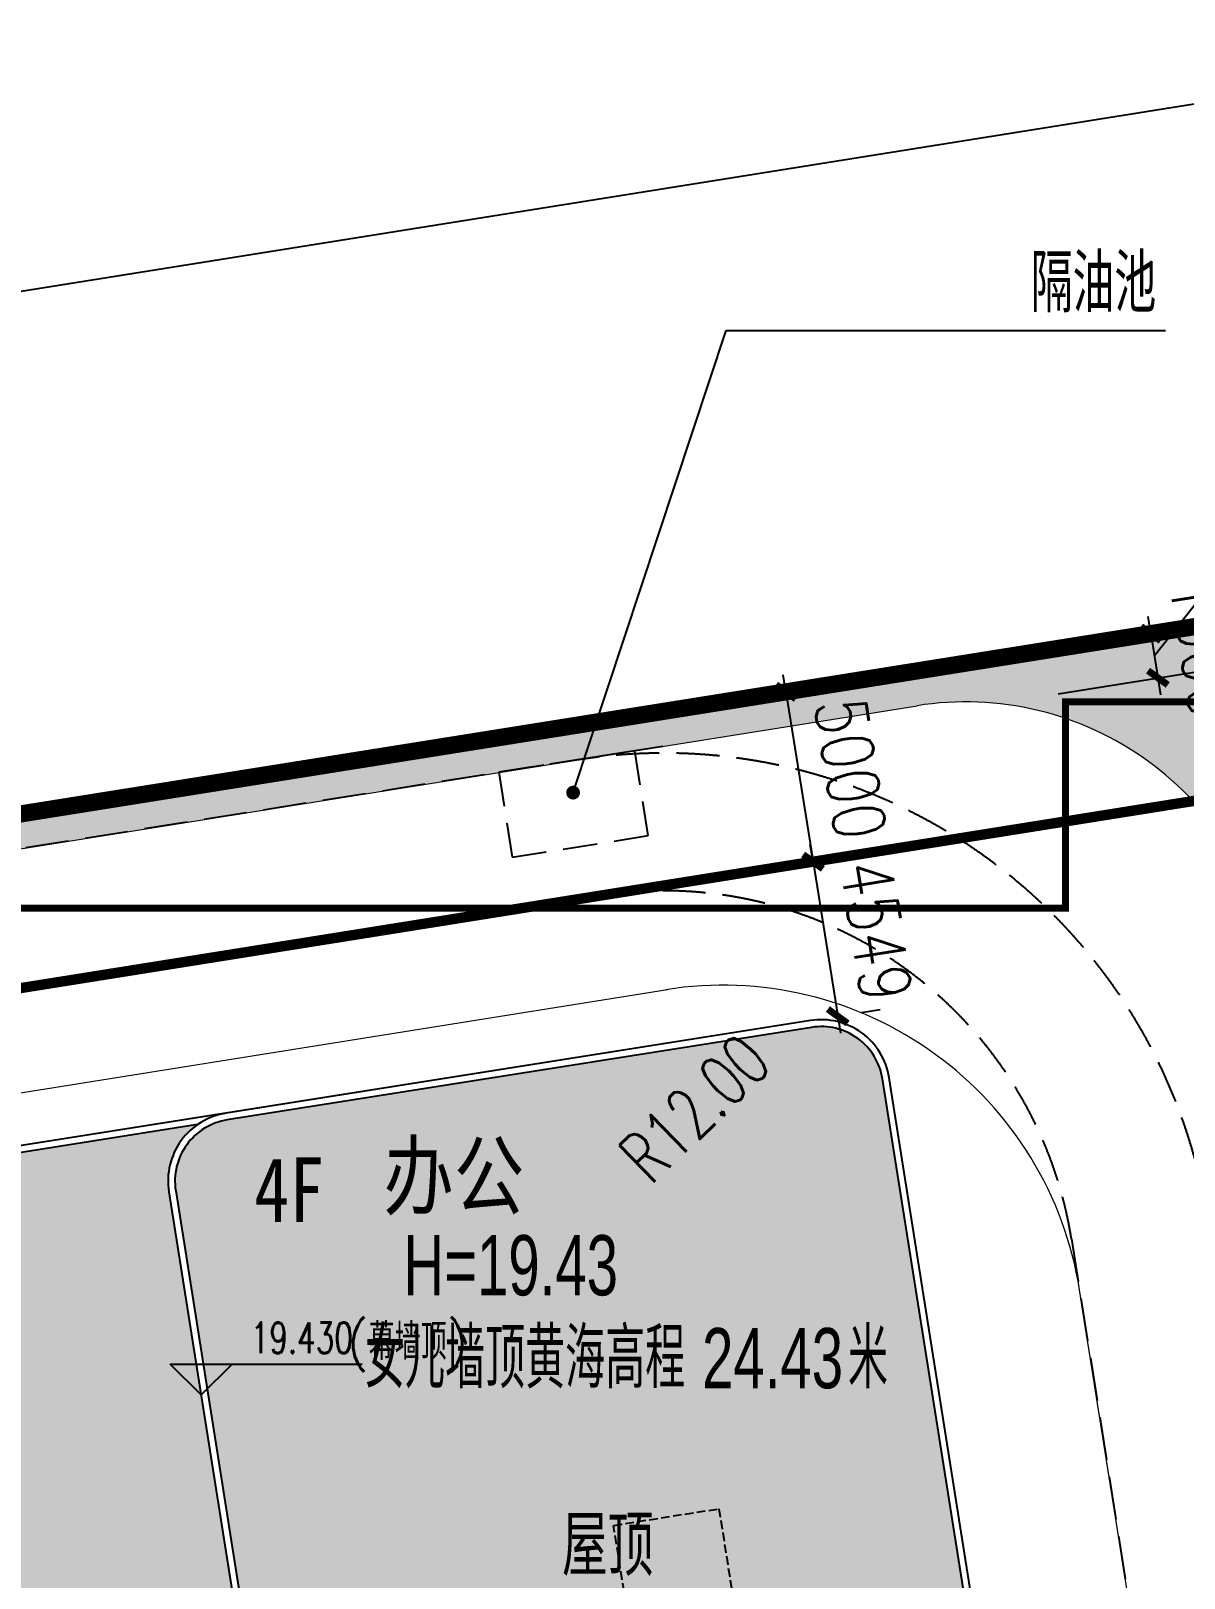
# Model space of a CAD drawing. Header units: metres. Extents: x 71066629 to 71645179, y 84793221 to 85208804.
# Drawn here: x 71204568 to 71238087, y 84939438 to 84984412 of the extents above; entities that cross this region are included whole.
import ezdxf

# ---------------------------------------------------------------- set-up
doc = ezdxf.new("R2010")
doc.units = ezdxf.units.M
doc.header["$LTSCALE"] = 1000
for name, pattern in [('CENTER', [50.8, 31.75, -6.35, 6.35, -6.35]), ('DASH', [0.35, 0.25, -0.1]), ('DASHEDX2', [1.5, 1, -0.5]), ('HIDDENX2', [19.05, 12.7, -6.35])]:
    doc.linetypes.add(name, pattern=pattern)
for name, color, linetype in [('A_ABOVE', 21, 'DASH'), ('A_N_DIM_ELEV', 3, 'Continuous'), ('A_N_DIM_LEAD', 3, 'Continuous'), ('A_N_PUB_TEXT', 7, 'Continuous'), ('A_OTHER_MEMBER', 134, 'Continuous'), ('DIM_SYMB', 3, 'Continuous'), ('G-ANNO-TEXT', 7, 'Continuous'), ('G-BLDG-MULT', 1, 'Continuous'), ('G-BLDG-OTLN', 2, 'Continuous'), ('G-BLDG-ROOF', 34, 'Continuous'), ('G-BSMT-OTLN', 5, 'HIDDENX2'), ('G-FRIE-FLWL', 6, 'Continuous'), ('G-PLTG', 105, 'Continuous'), ('G-SITE-BLUE', 5, 'Continuous'), ('G-SITE-GREN', 72, 'Continuous'), ('G-SITE-PROP', 1, 'Continuous'), ('G-STRU', 134, 'Continuous'), ('G_DRIV_ROAD', 145, 'Continuous'), ('G_H_252', 252, 'Continuous'), ('G_H_253', 253, 'Continuous'), ('G_N_GUIDES', 3, 'DASH'), ('PUB_DIM', 3, 'Continuous'), ('PUB_TEXT', 7, 'Continuous')]:
    doc.layers.add(name, color=color, linetype=linetype)
doc.layers.add('G-ROAD-园区', color=175, linetype='Continuous', lineweight=13)
doc.styles.add('_TCH_DIM', font='SIMPLEX', dxfattribs={"bigfont": 'GBCBIG'})
doc.styles.add('dim_font', font='SIMPLEX.shx', dxfattribs={"width": 0.8})
doc.styles.add('GAD A', font='$ gad e.shx', dxfattribs={"width": 0.7, "bigfont": '$ gad c.shx'})
doc.styles.add('黑体', font='simhei.ttf', dxfattribs={"width": 0.8})
doc.dimstyles.new('DIMN500', dxfattribs={"dimscale": 5, "dimtxt": 300, "dimasz": 100, "dimexe": 250, "dimexo": 300, "dimgap": 150, "dimtad": 1, "dimdec": 0, "dimzin": 0, "dimdsep": 46, "dimtxsty": 'dim_font', "dimblk": 'ARCHTICK', "dimcen": 0.09, "dimclrt": 7, "dimazin": 2, "dimtfac": 1, "dimtdec": 0, "dimtix": 1, "dimtmove": 2, "dimatfit": 3, "dimldrblk": 'ARCHTICK', "dimtolj": 1, "dimtzin": 0, "dimarcsym": 0})

# ---------------------------------------------------------------- blocks, each defined once
blk = doc.blocks.new('20130417-8#')
at = {"layer": 'G_H_252', "linetype": 'ByBlock'}
blk.add_hatch(color=256, dxfattribs=at).paths.add_polyline_path([(71528, 67691, 0.414214), (69468, 69188), (52480, 66497, 0.414214), (50984, 64438), (55051, 38758, 0.414214), (57110, 37261), (74099, 39952, 0.414214), (75595, 42012)])
at = {"layer": 'G_H_253'}
h = blk.add_hatch(color=256, dxfattribs=at)
h.dxf.hatch_style = 1
h.paths.add_polyline_path([(39750, 52800), (23372, 52800, -0.287492), (24500, 51000), (24500, 26500, 0.414214), (26500, 24500), (64067, 24500), (62644, 33481), (62613, 33678), (74787, 35606, 0.414214), (76283, 37666), (75731, 41151, -0.287492), (74130, 39755), (57142, 37064, -0.414214), (54853, 38726), (50786, 64406, -0.287492), (51619, 66361), (43468, 65070, 0.368919), (41950, 63292), (41950, 55000, -0.414214)])
h.paths.add_polyline_path([(45100, 43600), (45100, 29400, -0.414214), (43600, 27900), (33900, 27900, -0.414214), (32400, 29400), (32400, 43600, -0.414214), (33900, 45100), (43600, 45100, -0.414214)], flags=16)
at = {"layer": 'A_N_DIM_ELEV'}
for p, q in [((51721, 58501), (50821, 59401)), ((50821, 59401), (56409, 59401)), ((51721, 58501), (52621, 59401))]:
    blk.add_line(p, q, dxfattribs=at)
at = {"layer": 'G-BLDG-OTLN'}
blk.add_lwpolyline([(76481, 37697), (71725, 67723, 0.414214), (69437, 69385), (43437, 65267, 0.368919)], format="xyb", dxfattribs=at)
at = {"layer": 'G-BLDG-ROOF'}
for p, q in [((52449, 66695), (43437, 65267)), ((51619, 66361), (43468, 65070))]:
    blk.add_line(p, q, dxfattribs=at)
blk.add_lwpolyline([(54853, 38726, 0.414214), (57142, 37064), (74130, 39755, 0.414214), (75792, 42043), (71725, 67723, 0.414214), (69437, 69385), (52449, 66695, 0.414214), (50786, 64406), (54853, 38726)], format="xyb", dxfattribs=at)
blk.add_lwpolyline([(55051, 38758, 0.414214), (57110, 37261), (74099, 39952, 0.414214), (75595, 42012), (71528, 67691, 0.414214), (69468, 69188), (52480, 66497, 0.414214), (50984, 64438)], format="xyb", close=True, dxfattribs=at)
at = {"layer": 'A_N_PUB_TEXT', "linetype": 'ByBlock', "style": 'GAD A', "width": 0.8}
blk.add_text('屋顶', height=1750, dxfattribs=at).set_placement((62212, 53241))
at = {"layer": 'PUB_TEXT', "style": '_TCH_DIM'}
blk.add_text('(幕墙顶)', height=1050, dxfattribs=at).set_placement((55963, 59522))
at = {"layer": 'PUB_TEXT', "style": '_TCH_DIM', "width": 0.705882}
blk.add_text('19.430', height=892.5, dxfattribs=at).set_placement((53165, 59716))
blk = doc.blocks.new('A$C237376EB')
at = {"layer": 'G-SITE-BLUE', "linetype": 'Continuous'}
blk.add_line((674.417, 572.261), (563.155, 554.51), dxfattribs=at)
at = {"layer": 'G-SITE-GREN', "color": 3, "linetype": 'Continuous'}
blk.add_line((562.857, 539.273), (676.781, 557.449), dxfattribs=at)
blk = doc.blocks.new('_ARCHTICK')
at = {"color": 0, "linetype": 'ByBlock', "const_width": 0.4}
blk.add_lwpolyline([(-0.5, -0.5), (0.5, 0.5)], dxfattribs=at)
blk = doc.blocks.new('*D37')
at = {"layer": 'Defpoints', "color": 0, "transparency": 16777216}
for p in [(71226512, 84960137), (71227228, 84955645), (71228019, 84955771)]:
    blk.add_point(p, dxfattribs=at)
at = {"layer": 'PUB_DIM', "color": 0, "lineweight": -2, "transparency": 16777216}
for p, q in [((71227302, 84960263), (71227223, 84960756)), ((71227302, 84960263), (71228019, 84955771)), ((71227993, 84960373), (71228536, 84960460)), ((71228019, 84955771), (71228098, 84955277)), ((71228710, 84955881), (71229253, 84955968))]:
    blk.add_line(p, q, dxfattribs=at)
at = {"layer": 'PUB_DIM', "color": 0, "lineweight": -2, "transparency": 16777216, "xscale": 500, "yscale": 500, "zscale": 500}
for p, rotation in [((71227302, 84960263), 279.0647601786933), ((71228019, 84955771), 99.06476017869339)]:
    blk.add_blockref('_ARCHTICK', p, dxfattribs=dict(at, rotation=rotation))
at = {"layer": 'PUB_DIM', "color": 7, "transparency": 16777216, "insert": (71229142, 84958253), "char_height": 1500, "attachment_point": 5, "rotation": 279.0648, "style": 'dim_font'}
blk.add_mtext('\\A1;4549', dxfattribs=at)
blk = doc.blocks.new('*D38')
at = {"layer": 'Defpoints', "color": 0, "transparency": 16777216}
for p in [(71225724, 84965074), (71226512, 84960137), (71227302, 84960263)]:
    blk.add_point(p, dxfattribs=at)
at = {"layer": 'PUB_DIM', "color": 0, "lineweight": -2, "transparency": 16777216}
for p, q in [((71226514, 84965200), (71226436, 84965694)), ((71226514, 84965200), (71227302, 84960263)), ((71227205, 84965310), (71227749, 84965397)), ((71227302, 84960263), (71227381, 84959769)), ((71227993, 84960373), (71228536, 84960460))]:
    blk.add_line(p, q, dxfattribs=at)
at = {"layer": 'PUB_DIM', "color": 0, "lineweight": -2, "transparency": 16777216, "xscale": 500, "yscale": 500, "zscale": 500}
for p, rotation in [((71226514, 84965200), 279.0647601786297), ((71227302, 84960263), 99.06476017862975)]:
    blk.add_blockref('_ARCHTICK', p, dxfattribs=dict(at, rotation=rotation))
at = {"layer": 'PUB_DIM', "color": 7, "transparency": 16777216, "insert": (71228389, 84962968), "char_height": 1500, "attachment_point": 5, "rotation": 279.0648, "style": 'dim_font'}
blk.add_mtext('\\A1;5000', dxfattribs=at)
blk = doc.blocks.new('*D83')
at = {"layer": 'Defpoints', "color": 0, "transparency": 16777216}
for p in [(71232739, 84966193), (71237326, 84965609), (71232944, 84964910)]:
    blk.add_point(p, dxfattribs=at)
at = {"layer": 'PUB_DIM', "color": 0, "lineweight": -2, "transparency": 16777216}
for p, q in [((71237121, 84966892), (71237043, 84967386)), ((71234220, 84966430), (71238356, 84967089)), ((71237121, 84966892), (71237326, 84965609)), ((71234425, 84965146), (71238560, 84965806)), ((71237326, 84965609), (71237405, 84965115))]:
    blk.add_line(p, q, dxfattribs=at)
at = {"layer": 'PUB_DIM', "color": 0, "lineweight": -2, "transparency": 16777216, "xscale": 500, "yscale": 500, "zscale": 500}
for p, rotation in [((71237121, 84966892), 279.0647745063089), ((71237326, 84965609), 99.06477450630892)]:
    blk.add_blockref('_ARCHTICK', p, dxfattribs=dict(at, rotation=rotation))
at = {"layer": 'PUB_DIM', "color": 7, "transparency": 16777216, "insert": (71238705, 84966487), "char_height": 1500, "attachment_point": 5, "rotation": 279.0648, "style": 'dim_font'}
blk.add_mtext('\\A1;1300', dxfattribs=at)

msp = doc.modelspace()

# ---------------------------------------------------------------- hatches: boundary and pattern name
at = {"layer": 'G-PLTG'}
h = msp.add_hatch(dxfattribs=at)
h.set_pattern_fill('CROSS', color=256, scale=500, style=0)
h.set_pattern_definition([(0, (0, 0), (793.75, 793.75), [396.875, -1190.625]), (90, (198.4, -198.4), (-793.75, 793.75), [396.875, -1190.625])])
h.paths.add_polyline_path([(71147349.083, 84939259.314), (71145291.521, 84939259.314), (71145291.337, 84919918.445, -0.490018964), (71141422.117, 84916799.328), (71139492.103, 84916942.553), (71140165.577, 84951423.833), (71214357.836, 84963260.727), (71254089.189, 84969599.609), (71256456.236, 84969777.292), (71265024.641, 84915678.51), (71253588.276, 84913867.167), (71246939.811, 84955843.924), (71241013.681, 84954905.317), (71240631.911, 84957315.715, 0.41454433), (71230324.77, 84964795.405), (71160770.303, 84953698.535, 0.344600181)])

# ---------------------------------------------------------------- linework, layer by layer
at = {"layer": 'A_ABOVE'}
msp.add_lwpolyline([(71221503.911, 84940968.572), (71224565.745, 84941453.519), (71226302.167, 84930490.179), (71233166.601, 84931577.398), (71233651.548, 84928515.564), (71223725.28, 84926943.398), (71221503.911, 84940968.572)], close=True, dxfattribs=at)
at = {"layer": 'A_N_DIM_LEAD'}
for p, q in [((71220326.367, 84962270.087), (71224780.391, 84975708.131)), ((71224780.391, 84975708.131), (71237544.51, 84975708.131))]:
    msp.add_line(p, q, dxfattribs=at)
at = {"layer": 'A_N_DIM_LEAD', "const_width": 200}
msp.add_lwpolyline([(71220294.905, 84962175.165, 1), (71220357.828, 84962365.009, 1)], format="xyb", close=True, dxfattribs=at)
at = {"layer": 'DIM_SYMB'}
msp.add_lwpolyline([(71270168.857, 84975708.131), (71244723.659, 84975708.131), (71237223.689, 84966250.595)], dxfattribs=at)
at = {"layer": 'G-BLDG-MULT', "linetype": 'DASH', "ltscale": 5, "const_width": 300}
msp.add_lwpolyline([(71145082.796, 84947145.127), (71143693.332, 84875999.994), (71281870.002, 84875999.994), (71296811.975, 84875999.994), (71311745.979, 84876484.258), (71466129.695, 84881489.509), (71464935.393, 84925672.058), (71467623.383, 84955755.696), (71467410.204, 84963644.286), (71369769.258, 84964671.238), (71337717.675, 84964938.771), (71266511.92, 84965533.622), (71265268.492, 84965533.216), (71264047.088, 84965511.401), (71262826.14, 84965468.278), (71261606.214, 84965403.846), (71260387.023, 84965318.137), (71259170.082, 84965211.395), (71257955.463, 84965083.208), (71256754.527, 84964935.277), (71254843.755, 84964656.75), (71145082.796, 84947145.127)], dxfattribs=at)
at = {"layer": 'G-BSMT-OTLN', "ltscale": 0.1, "const_width": 200}
msp.add_lwpolyline([(71463841.627, 84964909.493), (71234641.627, 84964909.493), (71234641.627, 84958909.493), (71195336.438, 84958909.493), (71145191.627, 84950909.225), (71145191.627, 84880109.493), (71249141.627, 84880109.493), (71249141.627, 84877109.493), (71391141.627, 84877109.493), (71391141.627, 84880109.493), (71463841.627, 84880109.493)], close=True, dxfattribs=at)
at = {"layer": 'G-FRIE-FLWL', "linetype": 'DASH', "ltscale": 5}
for p, q in [((71222931.433, 84963615.942), (71160770.631, 84953698.588)), ((71221170.766, 84959284.451), (71161400.485, 84949748.489)), ((71234814.871, 84949295.891), (71243750.712, 84892877.211))]:
    msp.add_line(p, q, dxfattribs=at)
for radius in [16000, 12000]:
    msp.add_arc((71222962.611, 84947418.677), radius, 9, 99.0647747, dxfattribs=at)
at = {"layer": 'G-ROAD-园区'}
for p, q in [((71160723.033, 84953690.921), (71230324.761, 84964795.403)), ((71171696.103, 84948353.071), (71223072.389, 84956549.808)), ((71237574.796, 84931870.412), (71235049.272, 84947815.941))]:
    msp.add_line(p, q, dxfattribs=at)
for centre, radius in [((71231742.716, 84955907.805), 9000), ((71224678.544, 84946173.379), 10500)]:
    msp.add_arc(centre, radius, 9, 99.0647555, dxfattribs=at)
at = {"layer": 'G-SITE-PROP', "color": 1, "linetype": 'CENTER', "ltscale": 0.1, "const_width": 500}
msp.add_lwpolyline([(71472278.139, 84968593.364), (71472629.36, 84955600.218), (71469941.372, 84925516.599), (71471208.114, 84878652.581), (71471208.114, 84878652.581), (71296860.553, 84872999.995, -0.008064359), (71296860.553, 84872999.995), (71138633.758, 84872999.995, -0.828017038), (71138633.758, 84872999.995), (71140165.485, 84951423.818), (71254089.189, 84969599.609, -0.041638667), (71266531.938, 84970533.63), (71369816.367, 84969671.02), (71472278.139, 84968593.364), (71472629.36, 84955600.218), (71469941.372, 84925516.599), (71471208.114, 84878652.581), (71471208.114, 84878652.581), (71296860.553, 84872999.995, -0.008064359), (71296860.553, 84872999.995), (71138633.758, 84872999.995, -0.828017038), (71138633.758, 84872999.995), (71140169.386, 84951623.516)], format="xyb", dxfattribs=at)
at = {"layer": 'G-STRU', "linetype": 'DASHEDX2', "elevation": 0.043}
msp.add_lwpolyline([(71218558.962, 84960394.244), (71222509.715, 84961019.982), (71222118.629, 84963489.203), (71218167.876, 84962863.465)], close=True, dxfattribs=at)
at = {"layer": 'G_DRIV_ROAD'}
msp.add_line((71251835.817, 84969240.097), (71176879.856, 84957281.358), dxfattribs=at)
at = {"layer": 'PUB_DIM', "ltscale": 0.5}
msp.add_lwpolyline([(71222663.142, 84950026.186, 0, 0, 0), (71229291.664, 84956435.734, 330, 0, 0), (71230010.545, 84957130.867, 0, 0, 0)], format="xyseb", dxfattribs=at)

# ---------------------------------------------------------------- block references
at = {"layer": 'A_OTHER_MEMBER', "linetype": 'ByBlock'}
msp.add_blockref('20130417-8#', (71157791.453, 84886259.314), dxfattribs=at)
at = {"layer": 'G_N_GUIDES', "xscale": 1000, "yscale": 1000, "zscale": 1000}
msp.add_blockref('A$C237376EB', (70577308.677, 84412150.795), dxfattribs=at)

# ---------------------------------------------------------------- texts
at = {"layer": 'A_N_PUB_TEXT', "style": '_TCH_DIM'}
msp.add_text('隔油池', height=1687.9433, dxfattribs=at).set_placement((71233631.212, 84976233.131))
at = {"layer": 'G-ANNO-TEXT'}
for s, height, style, width, p in [('办公', 1877.6371, '黑体', 0.8, (71214810.648, 84950192.05)), ('4F', 1877.6371, '黑体', 0.8, (71211054.709, 84949788.16)), ('H=19.43', 1750, 'GAD A', 0.7, (71215394.092, 84947656.346)), ('女儿墙顶黄海高程', 1750, 'GAD A', 0.7, (71214276.382, 84944955.594)), ('24.43', 1750, 'GAD A', 0.7, (71224076.382, 84944955.594)), ('米', 1750, 'GAD A', 0.7, (71228316.767, 84944955.594))]:
    msp.add_text(s, height=height, dxfattribs=dict(at, style=style, width=width)).set_placement(p)
at = {"layer": 'PUB_DIM', "color": 7, "style": '_TCH_DIM', "width": 0.705882}
msp.add_text('R12.00', height=1487.5, rotation=44.0378109, dxfattribs=at).set_placement((71222583.78, 84950827.546))

# ---------------------------------------------------------------- dimensions: what is measured, and where the dimension line sits
at = {"layer": 'PUB_DIM'}
for p1, p2, distance, picture, middle in [((71232739.002, 84966193.324), (71232943.822, 84964909.537), 4437.7, '*D83', (71238704.955, 84966486.921)), ((71225723.911, 84965074.016), (71226511.65, 84960136.553), 800.426, '*D38', (71228389.477, 84962967.719)), ((71226511.65, 84960136.553), (71227228.317, 84955644.565), 800.426, '*D37', (71229141.68, 84958252.993))]:
    dim = msp.add_aligned_dim(p1=p1, p2=p2, distance=distance, dimstyle='DIMN500', dxfattribs=at)
    dim.commit()
    dim.dimension.update_dxf_attribs({"geometry": picture, "text_midpoint": middle})

doc.saveas('drawing.dxf')
